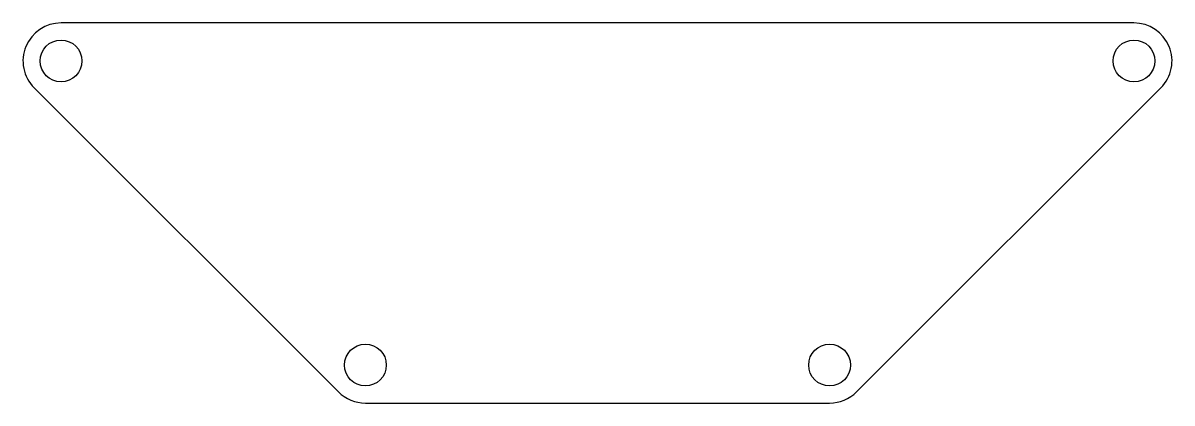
# Model space of a CAD drawing. Header units: millimetres. Extents: x -30.2 to 30.2, y 30 to 50.
import ezdxf

# ---------------------------------------------------------------- set-up
doc = ezdxf.new("R2010")
doc.units = ezdxf.units.MM
doc.layers.get('0').update_dxf_attribs({"linetype": 'CONTINUOUS'})

msp = doc.modelspace()

# ---------------------------------------------------------------- linework, layer by layer
msp.add_lwpolyline([(-28.201, 50, 0.668179), (-29.615, 46.586), (-13.615, 30.586, 0.198912), (-12.201, 30), (12.201, 30, 0.198912), (13.615, 30.586), (29.615, 46.586, 0.668179), (28.201, 50)], format="xyb", close=True)
for centre in [(-28.201, 48), (28.201, 48), (-12.201, 32), (12.201, 32)]:
    msp.add_circle(centre, 1.1)

doc.saveas('drawing.dxf')
